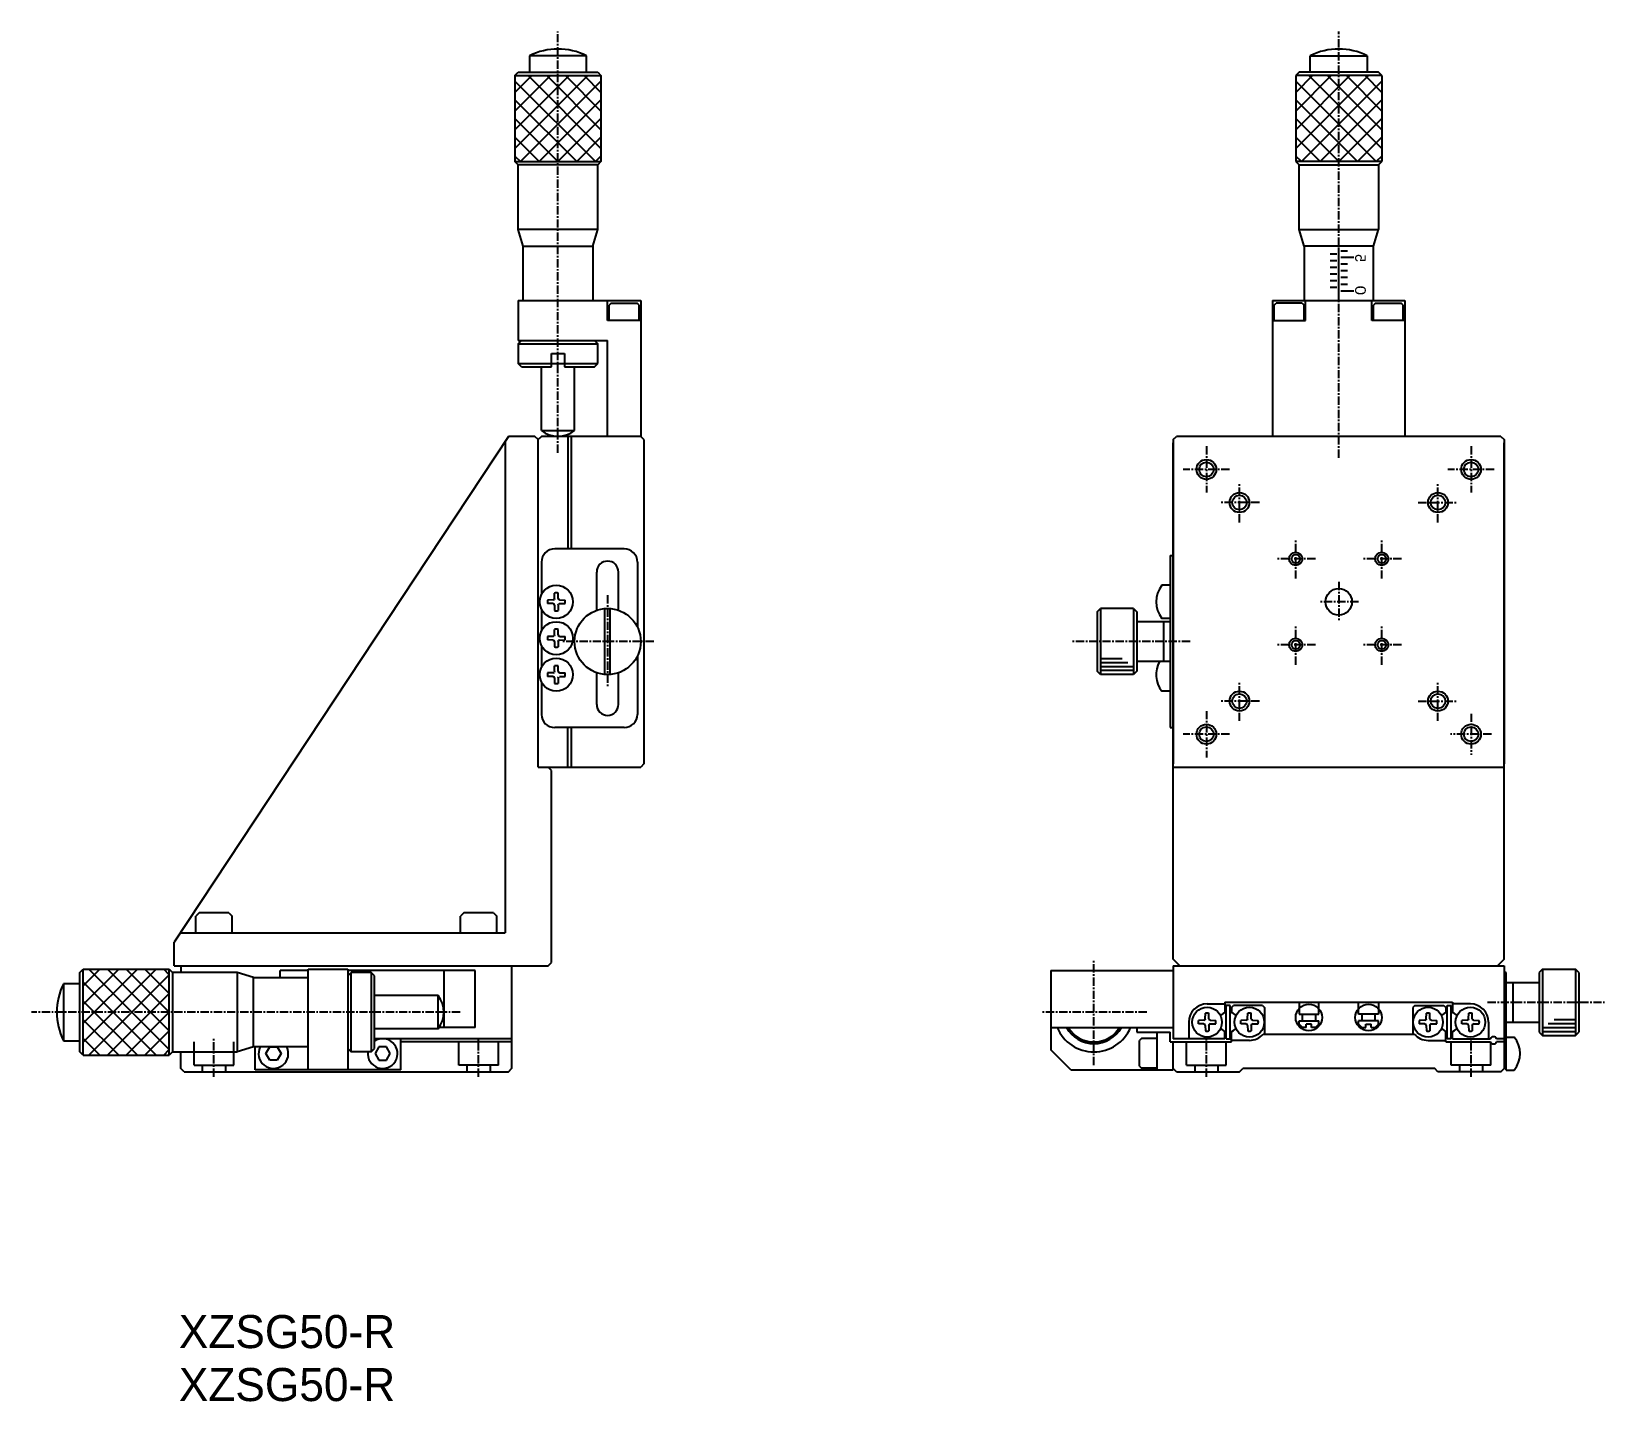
# Model space of a CAD drawing. Extents: x 115 to 353, y 49 to 256.
import ezdxf

# ---------------------------------------------------------------- set-up
doc = ezdxf.new("R2010")
doc.units = 0
doc.linetypes.add('CENTER', pattern=[2, 1.25, -0.25, 0.25, -0.25])
doc.layers.get('0').update_dxf_attribs({"linetype": 'CONTINUOUS'})
doc.layers.add('CENTER', color=1, linetype='CENTER')

msp = doc.modelspace()

# ---------------------------------------------------------------- linework, layer by layer
at = {"color": 3, "linetype": 'CONTINUOUS'}
for p, q in [((198.65, 252.27), (190.05, 252.27)), ((308.05, 252.27), (316.65, 252.27)), ((187.85, 246.74), (190.38, 249.27)), ((187.85, 243.92), (193.21, 249.27)), ((187.85, 241.09), (196.04, 249.27)), ((187.85, 238.26), (198.87, 249.27)), ((187.85, 249.27), (200.85, 249.27)), ((187.85, 248.43), (200.01, 236.27)), ((188.7, 236.27), (200.85, 248.43)), ((189.84, 249.27), (200.85, 238.26)), ((192.67, 249.27), (200.85, 241.09)), ((195.5, 249.27), (200.85, 243.92)), ((198.32, 249.27), (200.85, 246.74)), ((308.38, 249.27), (305.85, 246.74)), ((311.21, 249.27), (305.85, 243.92)), ((314.04, 249.27), (305.85, 241.09)), ((316.87, 249.27), (305.85, 238.26)), ((318.85, 249.27), (305.85, 249.27)), ((318.01, 236.27), (305.85, 248.43)), ((318.85, 248.43), (306.7, 236.27)), ((318.85, 238.26), (307.84, 249.27)), ((318.85, 241.09), (310.67, 249.27)), ((318.85, 243.92), (313.5, 249.27)), ((318.85, 246.74), (316.32, 249.27)), ((187.85, 245.6), (197.18, 236.27)), ((191.53, 236.27), (200.85, 245.6)), ((315.18, 236.27), (305.85, 245.6)), ((318.85, 245.6), (309.53, 236.27)), ((187.85, 242.77), (194.35, 236.27)), ((194.35, 236.27), (200.85, 242.77)), ((312.35, 236.27), (305.85, 242.77)), ((318.85, 242.77), (312.35, 236.27)), ((187.85, 239.95), (191.53, 236.27)), ((197.18, 236.27), (200.85, 239.95)), ((309.53, 236.27), (305.85, 239.95)), ((318.85, 239.95), (315.18, 236.27)), ((187.85, 237.12), (188.7, 236.27)), ((187.85, 236.27), (200.85, 236.27)), ((200.01, 236.27), (200.85, 237.12)), ((306.7, 236.27), (305.85, 237.12)), ((318.85, 236.27), (305.85, 236.27)), ((318.85, 237.12), (318.01, 236.27)), ((312.05, 222.27), (311.05, 222.27)), ((312.05, 221.27), (311.05, 221.27)), ((312.35, 215.27), (312.35, 223.27)), ((313.65, 222.77), (312.65, 222.77)), ((314.65, 221.77), (312.65, 221.77)), ((312.05, 220.27), (311.05, 220.27)), ((312.05, 219.27), (311.05, 219.27)), ((313.65, 220.77), (312.65, 220.77)), ((313.65, 219.77), (312.65, 219.77)), ((313.65, 218.77), (312.65, 218.77)), ((312.05, 218.27), (311.05, 218.27)), ((312.05, 217.27), (311.05, 217.27)), ((312.65, 217.77), (313.65, 217.77)), ((312.65, 216.77), (314.65, 216.77)), ((188.35, 208.77), (200.35, 208.77)), ((188.35, 205.77), (193.35, 205.77)), ((195.35, 205.77), (200.35, 205.77)), ((191.85, 195.65), (196.85, 195.65)), ((276.35, 168.77), (276.35, 158.77)), ((281.35, 168.77), (281.35, 158.77)), ((279.62, 161.17), (276.35, 161.17)), ((280.49, 160.57), (276.35, 160.57)), ((281.35, 159.97), (276.35, 159.97)), ((281.35, 159.37), (276.35, 159.37)), ((122.6, 111.74), (125.13, 114.27)), ((122.6, 108.92), (127.96, 114.27)), ((122.6, 106.09), (130.79, 114.27)), ((122.6, 103.26), (133.62, 114.27)), ((122.6, 101.27), (122.6, 114.27)), ((135.6, 102.12), (123.45, 114.27)), ((135.6, 104.95), (126.28, 114.27)), ((135.6, 107.77), (129.1, 114.27)), ((135.6, 110.6), (131.93, 114.27)), ((135.6, 113.43), (134.76, 114.27)), ((135.6, 101.27), (135.6, 114.27)), ((343.15, 114.27), (343.15, 104.27)), ((348.15, 114.27), (348.15, 104.27)), ((119.6, 112.07), (119.6, 103.47)), ((133.62, 101.27), (122.6, 112.29)), ((123.45, 101.27), (135.6, 113.43)), ((163.1, 101.77), (163.1, 113.77)), ((166.1, 113.77), (166.1, 101.77)), ((130.79, 101.27), (122.6, 109.46)), ((126.28, 101.27), (135.6, 110.6)), ((176.23, 105.27), (176.23, 110.27)), ((129.1, 101.27), (135.6, 107.77)), ((127.96, 101.27), (122.6, 106.63)), ((131.93, 101.27), (135.6, 104.95)), ((343.15, 105.47), (348.15, 105.47)), ((343.15, 104.87), (348.15, 104.87)), ((344.02, 106.07), (348.15, 106.07)), ((344.89, 106.67), (348.15, 106.67)), ((125.13, 101.27), (122.6, 103.8)), ((139.35, 99.77), (139.35, 103.27)), ((145.35, 99.77), (145.35, 103.27)), ((179.35, 99.77), (179.35, 103.27)), ((185.35, 99.77), (185.35, 103.27)), ((289.35, 99.77), (289.35, 103.27)), ((295.35, 99.77), (295.35, 103.27)), ((329.35, 99.77), (329.35, 103.27)), ((335.35, 99.77), (335.35, 103.27)), ((134.76, 101.27), (135.6, 102.12)), ((139.35, 99.77), (145.35, 99.77)), ((140.6, 99.77), (140.6, 98.77)), ((144.1, 99.77), (144.1, 98.77)), ((185.35, 99.77), (179.35, 99.77)), ((180.6, 99.77), (180.6, 98.77)), ((184.1, 99.77), (184.1, 98.77)), ((289.35, 99.77), (295.35, 99.77)), ((290.6, 99.77), (290.6, 98.77)), ((294.1, 99.77), (294.1, 98.77)), ((335.35, 99.77), (329.35, 99.77)), ((330.6, 99.77), (330.6, 98.77)), ((334.1, 99.77), (334.1, 98.77))]:
    msp.add_line(p, q, dxfattribs=at)
at = {"color": 7, "linetype": 'CONTINUOUS'}
for p, q in [((190.05, 252.27), (190.05, 249.77)), ((198.65, 249.77), (198.65, 252.27)), ((308.05, 249.77), (308.05, 252.27)), ((316.65, 252.27), (316.65, 249.77)), ((187.85, 249.27), (188.35, 249.77)), ((188.35, 249.77), (200.35, 249.77)), ((200.35, 249.77), (200.85, 249.27)), ((306.35, 249.77), (305.85, 249.27)), ((318.35, 249.77), (306.35, 249.77)), ((318.85, 249.27), (318.35, 249.77)), ((187.85, 249.27), (187.85, 236.27)), ((200.85, 249.27), (200.85, 236.27)), ((305.85, 249.27), (305.85, 236.27)), ((318.85, 249.27), (318.85, 236.27)), ((188.35, 235.77), (187.85, 236.27)), ((188.32, 226.02), (188.32, 235.77)), ((200.35, 235.77), (188.35, 235.77)), ((200.85, 236.27), (200.35, 235.77)), ((200.35, 226.02), (200.35, 235.77)), ((305.85, 236.27), (306.35, 235.77)), ((306.35, 226.02), (306.35, 235.77)), ((306.35, 235.77), (318.35, 235.77)), ((318.35, 235.77), (318.85, 236.27)), ((318.39, 226.02), (318.39, 235.77)), ((200.35, 226.02), (188.35, 226.02)), ((189.1, 223.52), (188.35, 226.02)), ((199.6, 223.52), (200.35, 226.02)), ((306.35, 226.02), (318.35, 226.02)), ((307.1, 223.52), (306.35, 226.02)), ((317.6, 223.52), (318.35, 226.02)), ((189.1, 223.52), (199.6, 223.52)), ((189.1, 215.27), (189.1, 223.52)), ((199.6, 223.52), (199.6, 215.27)), ((317.6, 223.52), (307.1, 223.52)), ((307.1, 223.52), (307.1, 215.27)), ((317.6, 215.27), (317.6, 223.52)), ((188.35, 215.27), (188.35, 209.27)), ((188.35, 215.27), (206.85, 215.27)), ((201.85, 212.27), (201.85, 215.27)), ((202.4, 214.87), (202.1, 214.57)), ((202.1, 212.27), (202.1, 214.57)), ((202.4, 214.87), (206.3, 214.87)), ((206.6, 214.57), (206.3, 214.87)), ((206.6, 212.27), (206.6, 214.57)), ((206.85, 215.27), (206.85, 194.77)), ((302.35, 215.27), (322.35, 215.27)), ((302.35, 215.27), (302.35, 194.77)), ((302.6, 214.57), (302.9, 214.87)), ((302.6, 212.27), (302.6, 214.57)), ((306.8, 214.87), (302.9, 214.87)), ((306.8, 214.87), (307.1, 214.57)), ((307.1, 212.27), (307.1, 214.57)), ((307.35, 212.27), (307.35, 215.27)), ((317.35, 212.27), (317.35, 215.27)), ((317.9, 214.87), (317.6, 214.57)), ((317.6, 212.27), (317.6, 214.57)), ((317.9, 214.87), (321.8, 214.87)), ((322.1, 214.57), (321.8, 214.87)), ((322.1, 212.27), (322.1, 214.57)), ((322.35, 215.27), (322.35, 194.77)), ((206.85, 212.27), (201.85, 212.27)), ((302.35, 212.27), (307.35, 212.27)), ((322.35, 212.27), (317.35, 212.27)), ((188.35, 208.77), (188.85, 209.27)), ((188.35, 209.27), (201.85, 209.27)), ((199.85, 209.27), (200.35, 208.77)), ((201.85, 194.77), (201.85, 209.27)), ((188.35, 208.77), (188.35, 205.77)), ((193.35, 205.27), (193.35, 207.27)), ((193.35, 207.27), (195.35, 207.27)), ((195.35, 207.27), (195.35, 205.27)), ((200.35, 205.77), (200.35, 208.77)), ((188.85, 205.27), (188.35, 205.77)), ((188.85, 205.27), (193.35, 205.27)), ((191.85, 195.65), (191.85, 205.27)), ((193.35, 205.77), (195.35, 205.77)), ((195.35, 205.27), (199.85, 205.27)), ((196.85, 195.65), (196.85, 205.27)), ((199.85, 205.27), (200.35, 205.77)), ((186.85, 194.77), (136.35, 118.33)), ((186.35, 194.02), (186.35, 119.77)), ((190.85, 194.77), (186.85, 194.77)), ((191.35, 194.27), (190.85, 194.77)), ((191.85, 194.77), (191.35, 194.27)), ((191.35, 194.27), (191.85, 194.77)), ((191.35, 194.27), (191.85, 194.77)), ((191.35, 144.77), (191.35, 194.27)), ((206.85, 194.77), (191.85, 194.77)), ((195.85, 194.77), (195.85, 177.77)), ((196.35, 194.77), (196.35, 177.77)), ((207.35, 194.27), (206.85, 194.77)), ((207.35, 194.27), (207.35, 145.27)), ((287.35, 194.27), (287.85, 194.77)), ((287.35, 194.27), (287.35, 145.27)), ((287.35, 115.77), (287.35, 193.77)), ((336.85, 194.77), (287.85, 194.77)), ((336.35, 194.77), (288.35, 194.77)), ((336.85, 194.77), (337.35, 194.27)), ((337.35, 194.27), (337.35, 145.27)), ((337.35, 115.77), (337.35, 193.77)), ((204.35, 177.77), (193.85, 177.77)), ((286.85, 176.77), (287.35, 176.77)), ((286.85, 176.77), (286.85, 150.77)), ((191.85, 175.77), (191.85, 170.86)), ((191.85, 174.77), (191.85, 170.86)), ((200.2, 168.42), (200.2, 174.27)), ((203.5, 168.56), (203.5, 174.27)), ((206.35, 175.77), (206.35, 165.95)), ((286.85, 172.27), (285.63, 172.27)), ((193.62, 170.05), (192.78, 170.03)), ((193.62, 169.5), (192.78, 169.51)), ((193.62, 170.05), (193.76, 170.11)), ((193.62, 169.5), (193.76, 169.44)), ((193.83, 170.27), (193.76, 170.11)), ((193.83, 169.27), (193.76, 169.44)), ((193.83, 170.27), (193.84, 171.1)), ((193.83, 169.27), (193.84, 168.45)), ((194.38, 170.27), (194.36, 171.1)), ((194.38, 169.27), (194.36, 168.45)), ((194.38, 170.27), (194.45, 170.11)), ((194.38, 169.27), (194.45, 169.44)), ((194.59, 170.05), (194.45, 170.11)), ((194.59, 169.5), (194.45, 169.44)), ((194.59, 170.05), (195.43, 170.03)), ((194.59, 169.5), (195.43, 169.51)), ((191.85, 168.68), (191.85, 165.36)), ((201.45, 158.79), (201.45, 168.76)), ((202.25, 158.79), (202.25, 168.76)), ((275.85, 168.27), (276.35, 168.77)), ((275.85, 168.27), (275.85, 159.27)), ((281.35, 168.77), (276.35, 168.77)), ((281.35, 168.77), (281.85, 168.27)), ((281.85, 168.27), (281.85, 159.27)), ((286.85, 166.77), (281.85, 166.77)), ((286.85, 167.27), (285.63, 167.27)), ((285.85, 166.77), (285.85, 160.77)), ((193.62, 164.55), (192.78, 164.53)), ((193.62, 164.55), (193.76, 164.61)), ((193.83, 164.77), (193.76, 164.61)), ((193.83, 164.77), (193.84, 165.6)), ((194.38, 164.77), (194.36, 165.6)), ((194.38, 164.77), (194.45, 164.61)), ((194.59, 164.55), (194.45, 164.61)), ((194.59, 164.55), (195.43, 164.53)), ((191.85, 163.18), (191.85, 159.86)), ((193.62, 164), (192.78, 164.01)), ((193.62, 164), (193.76, 163.94)), ((193.83, 163.77), (193.76, 163.94)), ((193.83, 163.77), (193.84, 162.95)), ((194.38, 163.77), (194.36, 162.95)), ((194.38, 163.77), (194.45, 163.94)), ((194.59, 164), (194.45, 163.94)), ((194.59, 164), (195.43, 164.01)), ((193.83, 159.27), (193.84, 160.1)), ((194.38, 159.27), (194.36, 160.1)), ((206.35, 161.59), (206.35, 152.77)), ((286.85, 160.77), (281.85, 160.77)), ((191.85, 157.68), (191.85, 152.77)), ((193.62, 159.05), (192.78, 159.03)), ((193.62, 158.5), (192.78, 158.51)), ((193.62, 159.05), (193.76, 159.11)), ((193.62, 158.5), (193.76, 158.44)), ((193.83, 159.27), (193.76, 159.11)), ((193.83, 158.27), (193.76, 158.44)), ((193.83, 158.27), (193.84, 157.45)), ((194.38, 158.27), (194.36, 157.45)), ((194.38, 159.27), (194.45, 159.11)), ((194.38, 158.27), (194.45, 158.44)), ((194.59, 159.05), (194.45, 159.11)), ((194.59, 159.05), (195.43, 159.03)), ((194.59, 158.5), (195.43, 158.51)), ((200.2, 154.27), (200.2, 159.13)), ((203.5, 154.27), (203.5, 158.99)), ((276.35, 158.77), (275.85, 159.27)), ((281.35, 158.77), (276.35, 158.77)), ((281.85, 159.27), (281.35, 158.77)), ((286.85, 156.27), (285.63, 156.27)), ((204.35, 150.77), (193.85, 150.77)), ((195.85, 144.77), (195.85, 150.77)), ((196.35, 150.77), (196.35, 144.77)), ((286.85, 150.77), (287.35, 150.77)), ((207.35, 145.27), (206.85, 144.77)), ((191.35, 144.77), (206.85, 144.77)), ((193.35, 144.27), (192.85, 144.77)), ((193.35, 115.27), (193.35, 144.27)), ((287.35, 144.77), (337.35, 144.77)), ((140.1, 122.77), (139.6, 122.27)), ((139.6, 119.77), (139.6, 122.27)), ((144.6, 122.77), (140.1, 122.77)), ((144.6, 122.77), (145.1, 122.27)), ((145.1, 119.77), (145.1, 122.27)), ((180.1, 122.77), (179.6, 122.27)), ((179.6, 119.77), (179.6, 122.27)), ((184.6, 122.77), (180.1, 122.77)), ((184.6, 122.77), (185.1, 122.27)), ((185.1, 119.77), (185.1, 122.27)), ((137.31, 119.77), (186.35, 119.77)), ((136.35, 114.77), (136.35, 118.33)), ((122.1, 113.77), (122.6, 114.27)), ((122.6, 114.27), (135.6, 114.27)), ((135.6, 114.27), (136.1, 113.77)), ((136.35, 114.77), (192.85, 114.77)), ((137.35, 114.77), (137.35, 113.77)), ((137.35, 114.77), (187.35, 114.77)), ((156.6, 114.27), (162.6, 114.27)), ((156.6, 99.07), (156.6, 114.27)), ((162.6, 114.27), (162.6, 99.07)), ((187.35, 114.77), (187.35, 99.27)), ((192.85, 114.77), (193.35, 115.27)), ((288.35, 114.77), (287.35, 115.77)), ((287.35, 114.77), (287.35, 103.77)), ((287.35, 114.77), (337.35, 114.77)), ((288.35, 114.77), (336.35, 114.77)), ((337.35, 115.77), (336.35, 114.77)), ((337.35, 114.77), (337.35, 99.27)), ((343.15, 114.27), (342.65, 113.77)), ((343.15, 114.27), (348.15, 114.27)), ((348.65, 113.77), (348.15, 114.27)), ((122.1, 112.07), (119.6, 112.07)), ((122.1, 101.77), (122.1, 113.77)), ((145.85, 113.77), (136.1, 113.77)), ((136.1, 113.77), (136.1, 101.77)), ((145.85, 113.77), (145.85, 101.77)), ((148.35, 113.02), (145.85, 113.77)), ((148.35, 113.02), (156.6, 113.02)), ((148.35, 102.52), (148.35, 113.02)), ((156.6, 114.07), (152.35, 114.07)), ((152.35, 113.02), (152.35, 114.07)), ((181.85, 114.07), (162.6, 114.07)), ((162.6, 113.27), (163.1, 113.77)), ((166.1, 113.77), (163.1, 113.77)), ((166.6, 113.27), (166.1, 113.77)), ((166.6, 102.27), (166.6, 113.27)), ((177.1, 114.07), (177.1, 105.47)), ((181.85, 105.47), (181.85, 114.07)), ((268.85, 114.07), (268.85, 102.07)), ((268.85, 114.07), (287.35, 114.07)), ((337.65, 113.77), (337.35, 113.77)), ((337.65, 99.02), (337.65, 113.77)), ((337.65, 112.27), (342.65, 112.27)), ((338.65, 112.27), (338.65, 106.27)), ((342.65, 113.77), (342.65, 104.77)), ((348.65, 113.77), (348.65, 104.77)), ((176.23, 110.27), (166.6, 110.27)), ((292.18, 106.77), (292.19, 107.6)), ((292.45, 109.02), (295.15, 109.02)), ((292.73, 106.77), (292.71, 107.6)), ((295.15, 109.27), (295.15, 107.69)), ((295.15, 109.27), (329.55, 109.27)), ((295.95, 108.77), (295.35, 108.77)), ((295.35, 103.77), (295.35, 108.77)), ((295.95, 103.77), (295.95, 108.77)), ((296.15, 108.47), (296.45, 108.77)), ((296.15, 108.47), (296.15, 107.69)), ((300.85, 108.77), (296.45, 108.77)), ((298.58, 106.77), (298.59, 107.6)), ((299.13, 106.77), (299.11, 107.6)), ((300.85, 108.77), (301.15, 108.47)), ((301.15, 108.47), (301.15, 104.47)), ((306.35, 109.27), (306.35, 107.47)), ((306.35, 107.47), (309.35, 107.47)), ((306.85, 106.47), (306.85, 107.47)), ((308.85, 107.47), (308.85, 106.47)), ((309.35, 107.47), (309.35, 109.27)), ((315.35, 107.47), (315.35, 109.27)), ((318.35, 107.47), (315.35, 107.47)), ((315.85, 107.47), (315.85, 106.47)), ((317.85, 106.47), (317.85, 107.47)), ((318.35, 109.27), (318.35, 107.47)), ((323.85, 108.77), (323.55, 108.47)), ((323.55, 108.47), (323.55, 104.47)), ((323.85, 108.77), (328.25, 108.77)), ((325.58, 106.77), (325.59, 107.6)), ((326.13, 106.77), (326.11, 107.6)), ((328.25, 108.77), (328.55, 108.47)), ((328.55, 108.47), (328.55, 107.69)), ((328.75, 108.77), (329.35, 108.77)), ((328.75, 103.77), (328.75, 108.77)), ((329.35, 103.77), (329.35, 108.77)), ((329.55, 109.27), (329.55, 107.69)), ((332.25, 109.02), (329.55, 109.02)), ((331.98, 106.77), (331.99, 107.6)), ((332.53, 106.77), (332.51, 107.6)), ((176.23, 105.27), (166.6, 105.27)), ((181.85, 105.47), (176.38, 105.47)), ((268.85, 105.47), (287.35, 105.47)), ((281.85, 105.47), (281.85, 104.77)), ((281.85, 104.77), (286.85, 104.77)), ((284.85, 104.77), (284.85, 99.07)), ((286.85, 103.27), (286.85, 104.77)), ((289.7, 106.27), (289.7, 103.77)), ((291.97, 106.55), (291.13, 106.53)), ((291.97, 106), (291.13, 106.01)), ((291.97, 106.55), (292.11, 106.61)), ((291.97, 106), (292.11, 105.94)), ((292.18, 106.77), (292.11, 106.61)), ((292.18, 105.77), (292.11, 105.94)), ((292.18, 105.77), (292.19, 104.95)), ((292.73, 105.77), (292.71, 104.95)), ((292.73, 106.77), (292.8, 106.61)), ((292.73, 105.77), (292.8, 105.94)), ((292.94, 106.55), (292.8, 106.61)), ((292.94, 106), (292.8, 105.94)), ((292.94, 106.55), (293.78, 106.53)), ((292.94, 106), (293.78, 106.01)), ((295.15, 103.77), (295.15, 104.86)), ((296.15, 103.27), (296.15, 104.86)), ((298.37, 106.55), (297.53, 106.53)), ((298.37, 106), (297.53, 106.01)), ((298.37, 106.55), (298.51, 106.61)), ((298.37, 106), (298.51, 105.94)), ((298.58, 106.77), (298.51, 106.61)), ((298.58, 105.77), (298.51, 105.94)), ((298.58, 105.77), (298.59, 104.95)), ((299.13, 105.77), (299.11, 104.95)), ((299.13, 106.77), (299.2, 106.61)), ((299.13, 105.77), (299.2, 105.94)), ((299.34, 106.55), (299.2, 106.61)), ((299.34, 106), (299.2, 105.94)), ((299.34, 106.55), (300.18, 106.53)), ((299.34, 106), (300.18, 106.01)), ((306.35, 106.47), (309.35, 106.47)), ((306.35, 105.97), (306.35, 106.47)), ((306.35, 105.97), (306.85, 105.47)), ((307.45, 105.47), (306.85, 105.47)), ((307.45, 105.47), (307.45, 105.97)), ((308.25, 105.97), (307.45, 105.97)), ((308.25, 105.47), (308.25, 105.97)), ((308.85, 105.47), (308.25, 105.47)), ((309.35, 105.97), (308.85, 105.47)), ((309.35, 105.97), (309.35, 106.47)), ((318.35, 106.47), (315.35, 106.47)), ((315.35, 105.97), (315.35, 106.47)), ((315.35, 105.97), (315.85, 105.47)), ((315.85, 105.47), (316.45, 105.47)), ((316.45, 105.97), (317.25, 105.97)), ((316.45, 105.47), (316.45, 105.97)), ((317.25, 105.47), (317.25, 105.97)), ((317.25, 105.47), (317.85, 105.47)), ((318.35, 105.97), (317.85, 105.47)), ((318.35, 105.97), (318.35, 106.47)), ((325.37, 106.55), (324.53, 106.53)), ((325.37, 106), (324.53, 106.01)), ((325.37, 106.55), (325.51, 106.61)), ((325.37, 106), (325.51, 105.94)), ((325.58, 106.77), (325.51, 106.61)), ((325.58, 105.77), (325.51, 105.94)), ((325.58, 105.77), (325.59, 104.95)), ((326.13, 105.77), (326.11, 104.95)), ((326.13, 106.77), (326.2, 106.61)), ((326.13, 105.77), (326.2, 105.94)), ((326.34, 106.55), (326.2, 106.61)), ((326.34, 106), (326.2, 105.94)), ((326.34, 106.55), (327.18, 106.53)), ((326.34, 106), (327.18, 106.01)), ((328.55, 103.27), (328.55, 104.86)), ((329.55, 103.77), (329.55, 104.86)), ((331.77, 106.55), (330.93, 106.53)), ((331.77, 106), (330.93, 106.01)), ((331.77, 106.55), (331.91, 106.61)), ((331.77, 106), (331.91, 105.94)), ((331.98, 106.77), (331.91, 106.61)), ((331.98, 105.77), (331.91, 105.94)), ((331.98, 105.77), (331.99, 104.95)), ((332.53, 105.77), (332.51, 104.95)), ((332.53, 106.77), (332.6, 106.61)), ((332.53, 105.77), (332.6, 105.94)), ((332.74, 106.55), (332.6, 106.61)), ((332.74, 106), (332.6, 105.94)), ((332.74, 106.55), (333.58, 106.53)), ((332.74, 106), (333.58, 106.01)), ((335, 106.27), (335, 103.77)), ((337.65, 106.27), (342.65, 106.27)), ((342.65, 104.77), (343.15, 104.27)), ((348.15, 104.27), (348.65, 104.77)), ((119.6, 103.47), (122.1, 103.47)), ((148.35, 102.52), (145.85, 101.77)), ((156.6, 102.52), (148.35, 102.52)), ((148.6, 99.07), (148.6, 102.52)), ((150.2, 101.52), (150.78, 102.52)), ((150.78, 102.52), (151.93, 102.52)), ((151.93, 102.52), (152.51, 101.52)), ((162.6, 102.27), (163.1, 101.77)), ((166.1, 101.77), (166.6, 102.27)), ((187.35, 103.77), (166.6, 103.77)), ((167.28, 102.52), (166.7, 101.52)), ((168.43, 102.52), (167.28, 102.52)), ((169.01, 101.52), (168.43, 102.52)), ((170.6, 99.07), (170.6, 103.77)), ((187.35, 103.27), (170.6, 103.27)), ((282.55, 103.82), (282.25, 103.52)), ((282.25, 99.62), (282.25, 103.52)), ((284.85, 103.82), (282.55, 103.82)), ((286.85, 103.27), (287.35, 103.27)), ((295.15, 103.77), (287.35, 103.77)), ((287.35, 99.07), (287.35, 103.27)), ((287.35, 103.27), (296.15, 103.27)), ((295.35, 103.77), (295.95, 103.77)), ((298.85, 103.52), (296.15, 103.52)), ((300.93, 104.47), (323.77, 104.47)), ((325.85, 103.52), (328.55, 103.52)), ((328.55, 103.27), (335.3, 103.27)), ((329.35, 103.77), (328.75, 103.77)), ((329.55, 103.77), (335.3, 103.77)), ((337.35, 103.77), (336.21, 103.77)), ((337.35, 103.27), (336.21, 103.27)), ((337.65, 104.02), (338.88, 104.02)), ((343.15, 104.27), (348.15, 104.27)), ((122.6, 101.27), (122.1, 101.77)), ((122.6, 101.27), (135.6, 101.27)), ((136.1, 101.77), (135.6, 101.27)), ((145.85, 101.74), (136.1, 101.74)), ((137.35, 99.27), (137.35, 101.74)), ((150.78, 100.52), (150.2, 101.52)), ((151.93, 100.52), (150.78, 100.52)), ((152.51, 101.52), (151.93, 100.52)), ((166.1, 101.77), (163.1, 101.77)), ((166.7, 101.52), (167.28, 100.52)), ((167.28, 100.52), (168.43, 100.52)), ((168.43, 100.52), (169.01, 101.52)), ((271.85, 99.07), (268.85, 102.07)), ((137.85, 98.77), (137.35, 99.27)), ((137.85, 98.77), (137.35, 99.27)), ((137.85, 98.77), (186.85, 98.77)), ((170.6, 99.07), (148.6, 99.07)), ((187.35, 99.27), (186.85, 98.77)), ((186.85, 98.77), (187.35, 99.27)), ((271.85, 99.07), (287.35, 99.07)), ((282.25, 99.62), (282.55, 99.32)), ((284.85, 99.32), (282.55, 99.32)), ((287.85, 98.77), (287.35, 99.27)), ((287.85, 98.77), (297.35, 98.77)), ((297.35, 98.77), (297.85, 99.27)), ((326.85, 99.27), (297.85, 99.27)), ((327.35, 98.77), (326.85, 99.27)), ((336.85, 98.77), (327.35, 98.77)), ((336.85, 98.77), (337.35, 99.27)), ((337.65, 99.27), (337.35, 99.27)), ((337.65, 99.02), (338.88, 99.02))]:
    msp.add_line(p, q, dxfattribs=at)
at = {"color": 3, "linetype": 'CONTINUOUS'}
for centre, radius in [((292.35, 189.77), 1.5), ((332.35, 189.77), 1.5), ((297.35, 184.77), 1.5), ((327.35, 184.77), 1.5), ((305.85, 176.27), 1), ((305.85, 176.27), 0.65), ((318.85, 176.27), 1), ((318.85, 176.27), 0.65), ((305.85, 163.27), 1), ((318.85, 163.27), 1), ((305.85, 163.27), 0.65), ((318.85, 163.27), 0.65), ((297.35, 154.77), 1.5), ((327.35, 154.77), 1.5), ((292.35, 149.77), 1.5), ((332.35, 149.77), 1.5), ((307.85, 106.97), 2), ((316.85, 106.97), 2)]:
    msp.add_circle(centre, radius, dxfattribs=at)
at = {"color": 7, "linetype": 'CONTINUOUS'}
for centre, radius in [((292.35, 189.77), 1.1), ((332.35, 189.77), 1.1), ((297.35, 184.77), 1.1), ((327.35, 184.77), 1.1), ((194.1, 169.77), 2.5), ((312.35, 169.77), 2), ((194.1, 164.27), 2.5), ((201.85, 163.77), 5), ((194.1, 158.77), 2.5), ((297.35, 154.77), 1.1), ((327.35, 154.77), 1.1), ((292.35, 149.77), 1.1), ((332.35, 149.77), 1.1), ((292.45, 106.27), 2.25), ((298.85, 106.27), 2.25), ((325.85, 106.27), 2.25), ((332.25, 106.27), 2.25)]:
    msp.add_circle(centre, radius, dxfattribs=at)
for centre, radius, start, end in [((194.35, 243.53), 9.75, 63.8162, 116.1838), ((312.35, 243.53), 9.75, 63.8162, 116.1838), ((194.35, 198.77), 4, 231.3178, 308.6822), ((193.85, 175.77), 2, 90, 180), ((204.35, 175.77), 2, 0, 90), ((201.85, 174.27), 1.65, 0, 180), ((288.75, 169.77), 4, 141.3178, 218.6822), ((194.1, 169.77), 1.35, 168.8959, 191.1041), ((194.1, 169.77), 1.35, 78.8959, 101.1041), ((194.1, 169.77), 1.35, 348.8959, 11.1041), ((194.1, 169.77), 1.35, 258.8959, 281.1041), ((194.1, 164.27), 1.35, 168.8959, 191.1041), ((194.1, 164.27), 1.35, 78.8959, 101.1041), ((194.1, 164.27), 1.35, 348.8959, 11.1041), ((194.1, 164.27), 1.35, 258.8959, 281.1041), ((194.1, 158.77), 1.35, 78.8959, 101.1041), ((288.75, 158.77), 4, 150, 218.6822), ((194.1, 158.77), 1.35, 168.8959, 191.1041), ((194.1, 158.77), 1.35, 258.8959, 281.1041), ((194.1, 158.77), 1.35, 348.8959, 11.1041), ((193.85, 152.77), 2, 180, 270), ((201.85, 154.27), 1.65, 180, 0), ((204.35, 152.77), 2, 270, 0), ((128.35, 107.77), 9.75, 153.8162, 206.1838), ((173.1, 107.77), 4, 321.3178, 38.6822), ((292.45, 106.27), 2.75, 90, 180), ((292.45, 106.27), 1.35, 78.8959, 101.1041), ((295.65, 106.27), 1.5, 101.537, 140.6871), ((295.65, 106.27), 1.5, 39.3129, 78.463), ((298.85, 106.27), 1.35, 78.8959, 101.1041), ((325.85, 106.27), 1.35, 78.8959, 101.1041), ((329.05, 106.27), 1.5, 101.537, 140.6871), ((329.05, 106.27), 1.5, 39.3129, 78.463), ((332.25, 106.27), 1.35, 78.8959, 101.1041), ((332.25, 106.27), 2.75, 0, 90), ((275.35, 107.77), 6, 202.5403, 337.4597), ((275.35, 107.77), 4.5, 210.7379, 329.2621), ((292.45, 106.27), 1.35, 168.8959, 191.1041), ((292.45, 106.27), 1.35, 258.8959, 281.1041), ((292.45, 106.27), 1.35, 348.8959, 11.1041), ((295.65, 106.27), 1.5, 219.3128, 258.463), ((295.65, 106.27), 1.5, 281.537, 320.6871), ((298.85, 106.27), 1.35, 168.8959, 191.1041), ((298.85, 106.27), 1.35, 258.8959, 281.1041), ((298.85, 106.27), 1.35, 348.8959, 11.1041), ((325.85, 106.27), 1.35, 168.8959, 191.1041), ((325.85, 106.27), 1.35, 258.8959, 281.1041), ((325.85, 106.27), 1.35, 348.8959, 11.1041), ((329.05, 106.27), 1.5, 219.3129, 258.463), ((329.05, 106.27), 1.5, 281.537, 320.6871), ((332.25, 106.27), 1.35, 168.8959, 191.1041), ((332.25, 106.27), 1.35, 258.8959, 281.1041), ((332.25, 106.27), 1.35, 348.8959, 11.1041), ((151.35, 101.52), 2.25, 153.6122, 26.3878), ((167.85, 101.52), 2.25, 173.6206, 123.749), ((298.85, 106.27), 2.75, 270, 319.1149), ((325.85, 106.27), 2.75, 220.8851, 270), ((335.75, 103.57), 0.5, 23.5782, 156.4218), ((335.75, 103.47), 0.5, 203.5782, 336.4218), ((335.75, 101.52), 4, 321.3178, 38.6822)]:
    msp.add_arc(centre, radius, start, end, dxfattribs=at)
at = {"color": 3, "linetype": 'CONTINUOUS'}
msp.add_arc((275.35, 107.77), 4.75, 208.9608, 331.0392, dxfattribs=at)
at = {"layer": 'CENTER', "color": 1, "linetype": 'CENTER'}
for p, q in [((194.35, 192.3), (194.35, 255.94)), ((312.35, 191.54), (312.35, 255.94)), ((292.35, 193.27), (292.35, 186.27)), ((332.35, 193.27), (332.35, 186.27)), ((295.85, 189.77), (288.85, 189.77)), ((335.85, 189.77), (328.85, 189.77)), ((297.35, 181.77), (297.35, 187.77)), ((327.35, 181.77), (327.35, 187.77)), ((300.35, 184.77), (294.35, 184.77)), ((324.35, 184.77), (330.35, 184.77)), ((305.85, 173.27), (305.85, 179.27)), ((318.85, 173.27), (318.85, 179.27)), ((308.85, 176.27), (302.85, 176.27)), ((321.85, 176.27), (315.85, 176.27)), ((312.35, 172.77), (312.35, 166.77)), ((201.85, 170.77), (201.85, 156.77)), ((315.35, 169.77), (309.35, 169.77)), ((305.85, 160.27), (305.85, 166.27)), ((318.85, 160.27), (318.85, 166.27)), ((208.85, 163.77), (194.85, 163.77)), ((289.88, 163.77), (271.99, 163.77)), ((308.85, 163.27), (302.85, 163.27)), ((321.85, 163.27), (315.85, 163.27)), ((297.35, 151.77), (297.35, 157.77)), ((327.35, 151.77), (327.35, 157.77)), ((300.35, 154.77), (294.35, 154.77)), ((324.35, 154.77), (330.35, 154.77)), ((292.35, 153.27), (292.35, 146.27)), ((332.35, 152.87), (332.35, 146.67)), ((295.85, 149.77), (288.85, 149.77)), ((335.45, 149.77), (329.25, 149.77)), ((275.35, 99.77), (275.35, 115.77)), ((179.58, 107.77), (114.78, 107.77)), ((283.35, 107.77), (267.35, 107.77)), ((334.83, 109.27), (352.52, 109.27)), ((142.35, 98.01), (142.35, 103.76)), ((182.35, 98.01), (182.35, 103.76)), ((292.35, 98.01), (292.35, 103.76)), ((332.35, 98.01), (332.35, 103.76))]:
    msp.add_line(p, q, dxfattribs=at)

# ---------------------------------------------------------------- texts
at = {"color": 3, "linetype": 'CONTINUOUS', "text_generation_flag": 2}
msp.add_text('5', height=1.6, rotation=270, dxfattribs=at).set_placement((314.83, 221.11))
at = {"color": 3, "linetype": 'CONTINUOUS', "text_generation_flag": 2, "width": 1.2}
msp.add_text('0', height=1.6, rotation=270, dxfattribs=at).set_placement((314.83, 216.11))
at = {"color": 7, "linetype": 'CONTINUOUS'}
for p in [(137.05, 57.02), (137.05, 49.02)]:
    msp.add_text('XZSG50-R', height=5, dxfattribs=at).set_placement(p)

doc.saveas('drawing.dxf')
